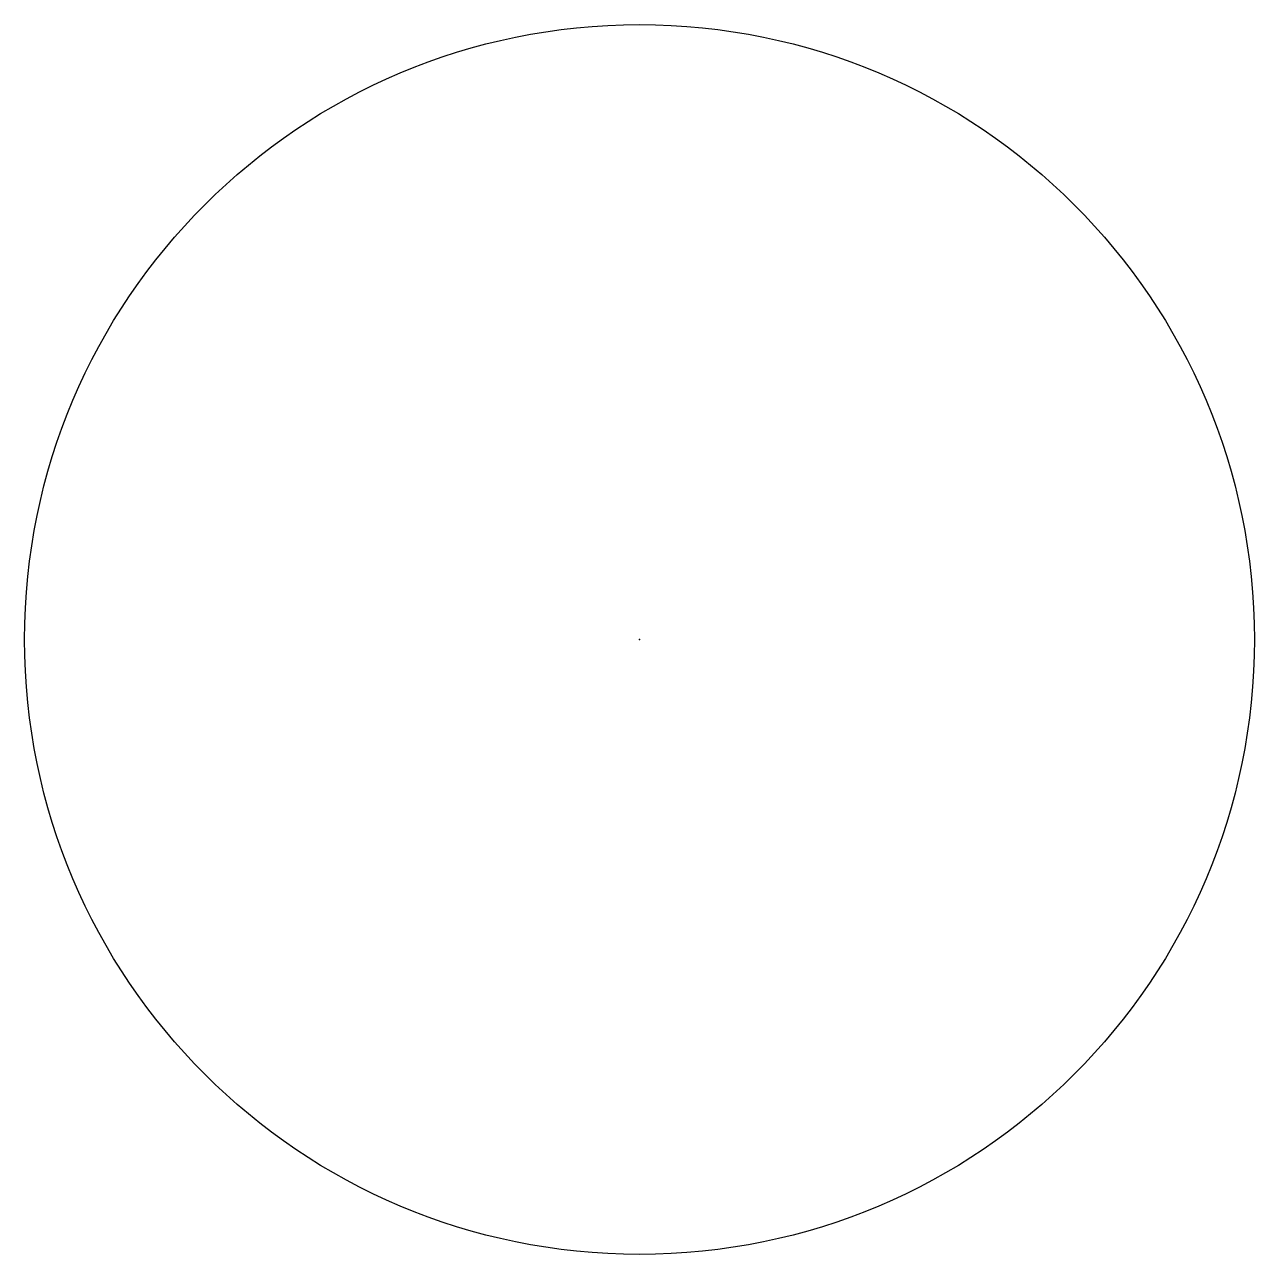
# Model space of a CAD drawing. Header units: centimetres. Extents: x -7 to 7, y -7 to 7.
import ezdxf

# ---------------------------------------------------------------- set-up
doc = ezdxf.new("R2010")
doc.units = ezdxf.units.CM
doc.header["$MEASUREMENT"] = 0
doc.layers.add('EndCaps v1_Sketch1', color=7, linetype='Continuous')

msp = doc.modelspace()

# ---------------------------------------------------------------- linework, layer by layer
at = {"layer": 'EndCaps v1_Sketch1'}
msp.add_circle((0, 0), 6.985, dxfattribs=at)
msp.add_point((0, 0), dxfattribs=at)

doc.saveas('drawing.dxf')
